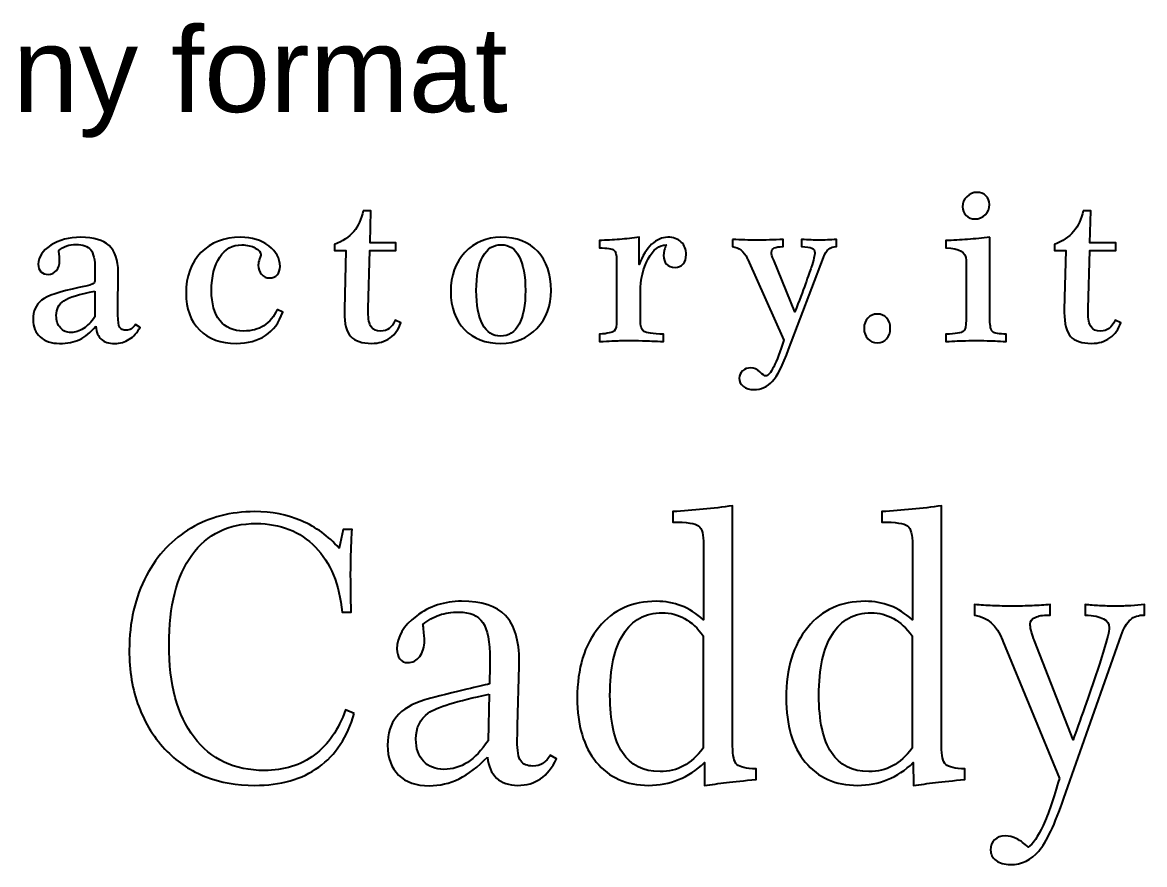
# Model space of a CAD drawing. Header units: millimetres. Extents: x -713 to 709, y -476 to 472.
# Drawn here: x 503.2 to 558.5, y 315.4 to 356.9 of the extents above; entities that cross this region are included whole.
import ezdxf

# ---------------------------------------------------------------- set-up
doc = ezdxf.new("R2010")
doc.units = ezdxf.units.MM
doc.header["$MEASUREMENT"] = 0
doc.layers.add('Livello 1', color=7, linetype='Continuous')
doc.styles.add('0', font='arial.ttf', dxfattribs={"height": 1})

msp = doc.modelspace()

# ---------------------------------------------------------------- linework, layer by layer
at = {"layer": 'Livello 1'}
for points, knots in [([(550.2447, 348.5416), (550.4282, 348.5416), (550.5784, 348.4857), (550.6972, 348.3721), (550.6972, 348.3721), (550.8143, 348.2603), (550.8737, 348.117), (550.8737, 347.9423), (550.8737, 347.9423), (550.8737, 347.7484), (550.8038, 347.5807), (550.664, 347.4409), (550.664, 347.4409), (550.5243, 347.3011), (550.3566, 347.2313), (550.1626, 347.2313), (550.1626, 347.2313), (549.9809, 347.2313), (549.8324, 347.2889), (549.7171, 347.406), (549.7171, 347.406), (549.6001, 347.5213), (549.5424, 347.6645), (549.5424, 347.8357), (549.5424, 347.8357), (549.5424, 348.0227), (549.6141, 348.1869), (549.7573, 348.3284), (549.7573, 348.3284), (549.9006, 348.4699), (550.0631, 348.5416), (550.2447, 348.5416)], [0, 0, 0, 0, 0.11111111, 0.11111111, 0.11111111, 0.11111111, 0.22222222, 0.22222222, 0.22222222, 0.22222222, 0.33333333, 0.33333333, 0.33333333, 0.33333333, 0.44444444, 0.44444444, 0.44444444, 0.44444444, 0.55555556, 0.55555556, 0.55555556, 0.55555556, 0.66666667, 0.66666667, 0.66666667, 0.66666667, 0.77777778, 0.77777778, 0.77777778, 0.77777778, 1, 1, 1, 1]), ([(520.003, 347.6296), (520.003, 347.6296), (520.3821, 347.6296), (520.3821, 347.6296), (520.3821, 347.6296), (520.3821, 347.6296), (520.342, 346.0468), (520.342, 346.0468), (520.342, 346.0468), (520.342, 346.0468), (521.6191, 346.0468), (521.6191, 346.0468), (521.6191, 346.0468), (521.6191, 346.0468), (521.6191, 345.6799), (521.6191, 345.6799), (521.6191, 345.6799), (521.6191, 345.6799), (520.3315, 345.6799), (520.3315, 345.6799), (520.3315, 345.6799), (520.3315, 345.6799), (520.2546, 342.8164), (520.2546, 342.8164), (520.2546, 342.8164), (520.2546, 342.8164), (520.2546, 342.6435), (520.2546, 342.6435), (520.2546, 342.6435), (520.2546, 342.2923), (520.3018, 342.0477), (520.3979, 341.9114), (520.3979, 341.9114), (520.4922, 341.7752), (520.6512, 341.707), (520.8731, 341.707), (520.8731, 341.707), (521.0355, 341.707), (521.1736, 341.749), (521.2871, 341.8346), (521.2871, 341.8346), (521.3989, 341.9202), (521.4968, 342.0565), (521.5824, 342.2434), (521.5824, 342.2434), (521.5824, 342.2434), (521.8584, 342.1159), (521.8584, 342.1159), (521.8584, 342.1159), (521.7623, 341.8014), (521.5876, 341.5533), (521.3308, 341.3716), (521.3308, 341.3716), (521.0757, 341.1899), (520.7717, 341.0991), (520.4206, 341.0991), (520.4206, 341.0991), (519.9401, 341.0991), (519.596, 341.2144), (519.3898, 341.445), (519.3898, 341.445), (519.1837, 341.6756), (519.0806, 342.0687), (519.0806, 342.6225), (519.0806, 342.6225), (519.0806, 342.6225), (519.0806, 342.7762), (519.0806, 342.7762), (519.0806, 342.7762), (519.0806, 342.7762), (519.1522, 345.6799), (519.1522, 345.6799), (519.1522, 345.6799), (519.1522, 345.6799), (518.5984, 345.6799), (518.5984, 345.6799), (518.5984, 345.6799), (518.5984, 345.6799), (518.5984, 345.9751), (518.5984, 345.9751), (518.5984, 345.9751), (518.995, 346.1289), (519.3077, 346.3403), (519.5366, 346.6093), (519.5366, 346.6093), (519.7654, 346.8801), (519.9209, 347.219), (520.003, 347.6296)], [0, 0, 0, 0, 0.04347826, 0.04347826, 0.04347826, 0.04347826, 0.08695652, 0.08695652, 0.08695652, 0.08695652, 0.13043478, 0.13043478, 0.13043478, 0.13043478, 0.17391304, 0.17391304, 0.17391304, 0.17391304, 0.2173913, 0.2173913, 0.2173913, 0.2173913, 0.26086957, 0.26086957, 0.26086957, 0.26086957, 0.30434783, 0.30434783, 0.30434783, 0.30434783, 0.34782609, 0.34782609, 0.34782609, 0.34782609, 0.39130435, 0.39130435, 0.39130435, 0.39130435, 0.43478261, 0.43478261, 0.43478261, 0.43478261, 0.47826087, 0.47826087, 0.47826087, 0.47826087, 0.52173913, 0.52173913, 0.52173913, 0.52173913, 0.56521739, 0.56521739, 0.56521739, 0.56521739, 0.60869565, 0.60869565, 0.60869565, 0.60869565, 0.65217391, 0.65217391, 0.65217391, 0.65217391, 0.69565217, 0.69565217, 0.69565217, 0.69565217, 0.73913043, 0.73913043, 0.73913043, 0.73913043, 0.7826087, 0.7826087, 0.7826087, 0.7826087, 0.82608696, 0.82608696, 0.82608696, 0.82608696, 0.86956522, 0.86956522, 0.86956522, 0.86956522, 0.91304348, 0.91304348, 0.91304348, 0.91304348, 1, 1, 1, 1]), ([(555.4821, 347.6296), (555.4821, 347.6296), (555.8612, 347.6296), (555.8612, 347.6296), (555.8612, 347.6296), (555.8612, 347.6296), (555.8211, 346.0468), (555.8211, 346.0468), (555.8211, 346.0468), (555.8211, 346.0468), (557.0982, 346.0468), (557.0982, 346.0468), (557.0982, 346.0468), (557.0982, 346.0468), (557.0982, 345.6799), (557.0982, 345.6799), (557.0982, 345.6799), (557.0982, 345.6799), (555.8106, 345.6799), (555.8106, 345.6799), (555.8106, 345.6799), (555.8106, 345.6799), (555.7337, 342.8164), (555.7337, 342.8164), (555.7337, 342.8164), (555.7337, 342.8164), (555.7337, 342.6435), (555.7337, 342.6435), (555.7337, 342.6435), (555.7337, 342.2923), (555.7809, 342.0477), (555.877, 341.9114), (555.877, 341.9114), (555.9713, 341.7752), (556.1303, 341.707), (556.3522, 341.707), (556.3522, 341.707), (556.5146, 341.707), (556.6527, 341.749), (556.7662, 341.8346), (556.7662, 341.8346), (556.878, 341.9202), (556.9759, 342.0565), (557.0615, 342.2434), (557.0615, 342.2434), (557.0615, 342.2434), (557.3375, 342.1159), (557.3375, 342.1159), (557.3375, 342.1159), (557.2414, 341.8014), (557.0667, 341.5533), (556.8099, 341.3716), (556.8099, 341.3716), (556.5548, 341.1899), (556.2508, 341.0991), (555.8997, 341.0991), (555.8997, 341.0991), (555.4192, 341.0991), (555.0751, 341.2144), (554.8689, 341.445), (554.8689, 341.445), (554.6628, 341.6756), (554.5597, 342.0687), (554.5597, 342.6225), (554.5597, 342.6225), (554.5597, 342.6225), (554.5597, 342.7762), (554.5597, 342.7762), (554.5597, 342.7762), (554.5597, 342.7762), (554.6313, 345.6799), (554.6313, 345.6799), (554.6313, 345.6799), (554.6313, 345.6799), (554.0775, 345.6799), (554.0775, 345.6799), (554.0775, 345.6799), (554.0775, 345.6799), (554.0775, 345.9751), (554.0775, 345.9751), (554.0775, 345.9751), (554.4741, 346.1289), (554.7868, 346.3403), (555.0157, 346.6093), (555.0157, 346.6093), (555.2445, 346.8801), (555.4, 347.219), (555.4821, 347.6296)], [0, 0, 0, 0, 0.04347826, 0.04347826, 0.04347826, 0.04347826, 0.08695652, 0.08695652, 0.08695652, 0.08695652, 0.13043478, 0.13043478, 0.13043478, 0.13043478, 0.17391304, 0.17391304, 0.17391304, 0.17391304, 0.2173913, 0.2173913, 0.2173913, 0.2173913, 0.26086957, 0.26086957, 0.26086957, 0.26086957, 0.30434783, 0.30434783, 0.30434783, 0.30434783, 0.34782609, 0.34782609, 0.34782609, 0.34782609, 0.39130435, 0.39130435, 0.39130435, 0.39130435, 0.43478261, 0.43478261, 0.43478261, 0.43478261, 0.47826087, 0.47826087, 0.47826087, 0.47826087, 0.52173913, 0.52173913, 0.52173913, 0.52173913, 0.56521739, 0.56521739, 0.56521739, 0.56521739, 0.60869565, 0.60869565, 0.60869565, 0.60869565, 0.65217391, 0.65217391, 0.65217391, 0.65217391, 0.69565217, 0.69565217, 0.69565217, 0.69565217, 0.73913043, 0.73913043, 0.73913043, 0.73913043, 0.7826087, 0.7826087, 0.7826087, 0.7826087, 0.82608696, 0.82608696, 0.82608696, 0.82608696, 0.86956522, 0.86956522, 0.86956522, 0.86956522, 0.91304348, 0.91304348, 0.91304348, 0.91304348, 1, 1, 1, 1]), ([(506.8221, 341.9464), (506.567, 341.6406), (506.3032, 341.424), (506.0324, 341.2947), (506.0324, 341.2947), (505.7616, 341.1637), (505.4297, 341.0991), (505.0366, 341.0991), (505.0366, 341.0991), (504.6382, 341.0991), (504.3203, 341.2056), (504.0879, 341.417), (504.0879, 341.417), (503.8538, 341.6284), (503.7368, 341.9167), (503.7368, 342.2818), (503.7368, 342.2818), (503.7368, 342.6889), (503.8765, 343.0034), (504.1561, 343.2252), (504.1561, 343.2252), (504.4356, 343.4471), (505.0488, 343.6568), (505.9975, 343.8542), (505.9975, 343.8542), (506.0901, 343.8751), (506.2036, 343.8979), (506.3416, 343.9206), (506.3416, 343.9206), (506.6386, 343.9765), (506.7871, 344.0621), (506.7871, 344.1826), (506.7871, 344.1826), (506.7871, 344.1826), (506.7871, 344.7452), (506.7871, 344.7452), (506.7871, 344.7452), (506.7871, 345.2151), (506.7173, 345.5384), (506.5775, 345.7131), (506.5775, 345.7131), (506.436, 345.886), (506.1949, 345.9734), (505.8542, 345.9734), (505.8542, 345.9734), (505.6935, 345.9734), (505.5415, 345.9489), (505.3965, 345.9), (505.3965, 345.9), (505.2532, 345.8493), (505.1204, 345.7777), (504.9981, 345.6816), (504.9981, 345.6816), (505.0139, 345.5698), (505.0261, 345.4737), (505.0331, 345.3951), (505.0331, 345.3951), (505.0401, 345.3165), (505.0436, 345.2431), (505.0436, 345.175), (505.0436, 345.175), (505.0436, 344.981), (504.9894, 344.8186), (504.8828, 344.6893), (504.8828, 344.6893), (504.7763, 344.56), (504.6417, 344.4936), (504.481, 344.4936), (504.481, 344.4936), (504.3325, 344.4936), (504.2137, 344.5408), (504.1246, 344.6316), (504.1246, 344.6316), (504.0355, 344.7242), (503.9918, 344.8483), (503.9918, 345.0055), (503.9918, 345.0055), (503.9918, 345.3567), (504.1962, 345.6659), (504.605, 345.9314), (504.605, 345.9314), (505.0139, 346.197), (505.5065, 346.3298), (506.0831, 346.3298), (506.0831, 346.3298), (506.7173, 346.3298), (507.1837, 346.1918), (507.4825, 345.9175), (507.4825, 345.9175), (507.7812, 345.6432), (507.9297, 345.2117), (507.9297, 344.6229), (507.9297, 344.6229), (507.9297, 344.6229), (507.9297, 344.5914), (507.9297, 344.5914), (507.9297, 344.5914), (507.9297, 344.5914), (507.9192, 342.7343), (507.9192, 342.7343), (507.9192, 342.7343), (507.9192, 342.7343), (507.9192, 342.5037), (507.9192, 342.5037), (507.9192, 342.5037), (507.9192, 342.1805), (507.9489, 341.9726), (508.0083, 341.8852), (508.0083, 341.8852), (508.0677, 341.7961), (508.1761, 341.7507), (508.328, 341.7507), (508.328, 341.7507), (508.4206, 341.7507), (508.5045, 341.7752), (508.5796, 341.8206), (508.5796, 341.8206), (508.6547, 341.866), (508.7246, 341.9377), (508.7893, 342.032), (508.7893, 342.032), (508.7893, 342.032), (509.0094, 341.8852), (509.0094, 341.8852), (509.0094, 341.8852), (508.8696, 341.6319), (508.6914, 341.4362), (508.4748, 341.3017), (508.4748, 341.3017), (508.2599, 341.1672), (508.0223, 341.0991), (507.762, 341.0991), (507.762, 341.0991), (507.4667, 341.0991), (507.2449, 341.1654), (507.0964, 341.3), (507.0964, 341.3), (506.9479, 341.4327), (506.857, 341.6476), (506.8221, 341.9464)], [0, 0, 0, 0, 0.02777778, 0.02777778, 0.02777778, 0.02777778, 0.05555556, 0.05555556, 0.05555556, 0.05555556, 0.08333333, 0.08333333, 0.08333333, 0.08333333, 0.11111111, 0.11111111, 0.11111111, 0.11111111, 0.13888889, 0.13888889, 0.13888889, 0.13888889, 0.16666667, 0.16666667, 0.16666667, 0.16666667, 0.19444444, 0.19444444, 0.19444444, 0.19444444, 0.22222222, 0.22222222, 0.22222222, 0.22222222, 0.25, 0.25, 0.25, 0.25, 0.27777778, 0.27777778, 0.27777778, 0.27777778, 0.30555556, 0.30555556, 0.30555556, 0.30555556, 0.33333333, 0.33333333, 0.33333333, 0.33333333, 0.36111111, 0.36111111, 0.36111111, 0.36111111, 0.38888889, 0.38888889, 0.38888889, 0.38888889, 0.41666667, 0.41666667, 0.41666667, 0.41666667, 0.44444444, 0.44444444, 0.44444444, 0.44444444, 0.47222222, 0.47222222, 0.47222222, 0.47222222, 0.5, 0.5, 0.5, 0.5, 0.52777778, 0.52777778, 0.52777778, 0.52777778, 0.55555556, 0.55555556, 0.55555556, 0.55555556, 0.58333333, 0.58333333, 0.58333333, 0.58333333, 0.61111111, 0.61111111, 0.61111111, 0.61111111, 0.63888889, 0.63888889, 0.63888889, 0.63888889, 0.66666667, 0.66666667, 0.66666667, 0.66666667, 0.69444444, 0.69444444, 0.69444444, 0.69444444, 0.72222222, 0.72222222, 0.72222222, 0.72222222, 0.75, 0.75, 0.75, 0.75, 0.77777778, 0.77777778, 0.77777778, 0.77777778, 0.80555556, 0.80555556, 0.80555556, 0.80555556, 0.83333333, 0.83333333, 0.83333333, 0.83333333, 0.86111111, 0.86111111, 0.86111111, 0.86111111, 0.88888889, 0.88888889, 0.88888889, 0.88888889, 0.91666667, 0.91666667, 0.91666667, 0.91666667, 0.94444444, 0.94444444, 0.94444444, 0.94444444, 1, 1, 1, 1]), ([(515.7685, 342.7658), (515.7685, 342.7658), (516.0445, 342.6435), (516.0445, 342.6435), (516.0445, 342.6435), (515.8611, 342.1298), (515.5763, 341.7437), (515.1902, 341.4869), (515.1902, 341.4869), (514.8041, 341.2283), (514.3236, 341.0991), (513.7454, 341.0991), (513.7454, 341.0991), (512.9854, 341.0991), (512.3827, 341.3209), (511.9389, 341.7647), (511.9389, 341.7647), (511.4951, 342.2084), (511.2733, 342.8094), (511.2733, 343.5712), (511.2733, 343.5712), (511.2733, 344.401), (511.5196, 345.0666), (512.0105, 345.5715), (512.0105, 345.5715), (512.5015, 346.0765), (513.1531, 346.3298), (513.9655, 346.3298), (513.9655, 346.3298), (514.5193, 346.3298), (514.9805, 346.1883), (515.3509, 345.9052), (515.3509, 345.9052), (515.7213, 345.6222), (515.9065, 345.285), (515.9065, 344.8937), (515.9065, 344.8937), (515.9065, 344.7155), (515.8611, 344.5775), (515.7702, 344.4761), (515.7702, 344.4761), (515.6811, 344.3766), (515.5553, 344.3259), (515.3946, 344.3259), (515.3946, 344.3259), (515.2356, 344.3259), (515.1011, 344.3853), (514.9963, 344.5041), (514.9963, 344.5041), (514.8897, 344.6246), (514.8373, 344.7749), (514.8373, 344.9548), (514.8373, 344.9548), (514.8373, 345.0509), (514.8582, 345.154), (514.9019, 345.2641), (514.9019, 345.2641), (514.9439, 345.3759), (514.9648, 345.4475), (514.9648, 345.4824), (514.9648, 345.4824), (514.9648, 345.5908), (514.874, 345.6973), (514.6888, 345.7987), (514.6888, 345.7987), (514.5053, 345.9017), (514.2817, 345.9524), (514.0197, 345.9524), (514.0197, 345.9524), (513.5619, 345.9524), (513.2003, 345.7515), (512.933, 345.3497), (512.933, 345.3497), (512.6657, 344.9461), (512.5312, 344.3958), (512.5312, 343.6969), (512.5312, 343.6969), (512.5312, 343.0593), (512.6692, 342.5683), (512.9435, 342.2242), (512.9435, 342.2242), (513.2178, 341.88), (513.6091, 341.707), (514.1175, 341.707), (514.1175, 341.707), (514.5018, 341.707), (514.8338, 341.7961), (515.1116, 341.9726), (515.1116, 341.9726), (515.3894, 342.1508), (515.6077, 342.4146), (515.7685, 342.7658)], [0, 0, 0, 0, 0.04166667, 0.04166667, 0.04166667, 0.04166667, 0.08333333, 0.08333333, 0.08333333, 0.08333333, 0.125, 0.125, 0.125, 0.125, 0.16666667, 0.16666667, 0.16666667, 0.16666667, 0.20833333, 0.20833333, 0.20833333, 0.20833333, 0.25, 0.25, 0.25, 0.25, 0.29166667, 0.29166667, 0.29166667, 0.29166667, 0.33333333, 0.33333333, 0.33333333, 0.33333333, 0.375, 0.375, 0.375, 0.375, 0.41666667, 0.41666667, 0.41666667, 0.41666667, 0.45833333, 0.45833333, 0.45833333, 0.45833333, 0.5, 0.5, 0.5, 0.5, 0.54166667, 0.54166667, 0.54166667, 0.54166667, 0.58333333, 0.58333333, 0.58333333, 0.58333333, 0.625, 0.625, 0.625, 0.625, 0.66666667, 0.66666667, 0.66666667, 0.66666667, 0.70833333, 0.70833333, 0.70833333, 0.70833333, 0.75, 0.75, 0.75, 0.75, 0.79166667, 0.79166667, 0.79166667, 0.79166667, 0.83333333, 0.83333333, 0.83333333, 0.83333333, 0.875, 0.875, 0.875, 0.875, 0.91666667, 0.91666667, 0.91666667, 0.91666667, 1, 1, 1, 1]), ([(526.7953, 346.3298), (527.564, 346.3298), (528.1685, 346.0957), (528.6088, 345.6257), (528.6088, 345.6257), (529.049, 345.1575), (529.2692, 344.5181), (529.2692, 343.7092), (529.2692, 343.7092), (529.2692, 342.9527), (529.0351, 342.3272), (528.5651, 341.8363), (528.5651, 341.8363), (528.0951, 341.3454), (527.5064, 341.0991), (526.7953, 341.0991), (526.7953, 341.0991), (526.0371, 341.0991), (525.4361, 341.3297), (524.9906, 341.7891), (524.9906, 341.7891), (524.5451, 342.2504), (524.3215, 342.8723), (524.3215, 343.6533), (524.3215, 343.6533), (524.3215, 344.4412), (524.5538, 345.0841), (525.0203, 345.582), (525.0203, 345.582), (525.4868, 346.0799), (526.079, 346.3298), (526.7953, 346.3298)], [0, 0, 0, 0, 0.11111111, 0.11111111, 0.11111111, 0.11111111, 0.22222222, 0.22222222, 0.22222222, 0.22222222, 0.33333333, 0.33333333, 0.33333333, 0.33333333, 0.44444444, 0.44444444, 0.44444444, 0.44444444, 0.55555556, 0.55555556, 0.55555556, 0.55555556, 0.66666667, 0.66666667, 0.66666667, 0.66666667, 0.77777778, 0.77777778, 0.77777778, 0.77777778, 1, 1, 1, 1]), ([(532.4956, 345.1959), (532.4956, 345.4615), (532.4519, 345.6292), (532.3628, 345.6973), (532.3628, 345.6973), (532.2737, 345.7655), (532.0344, 345.8004), (531.6465, 345.8039), (531.6465, 345.8039), (531.6465, 345.8039), (531.6465, 346.1725), (531.6465, 346.1725), (531.6465, 346.1725), (531.9802, 346.1813), (532.3122, 346.2005), (532.6389, 346.225), (532.6389, 346.225), (532.9673, 346.2512), (533.2905, 346.2861), (533.6085, 346.3298), (533.6085, 346.3298), (533.6085, 346.3298), (533.6085, 344.9863), (533.6085, 344.9863), (533.6085, 344.9863), (533.7727, 345.4161), (533.9754, 345.7463), (534.22, 345.9804), (534.22, 345.9804), (534.4646, 346.2127), (534.7284, 346.3298), (535.0114, 346.3298), (535.0114, 346.3298), (535.2909, 346.3298), (535.5128, 346.2512), (535.677, 346.0939), (535.677, 346.0939), (535.8412, 345.9384), (535.9234, 345.7305), (535.9234, 345.472), (535.9234, 345.472), (535.9234, 345.2798), (535.8744, 345.1278), (535.7749, 345.0142), (535.7749, 345.0142), (535.6753, 344.9007), (535.5442, 344.843), (535.38, 344.843), (535.38, 344.843), (535.1966, 344.843), (535.0551, 344.8937), (534.9572, 344.9968), (534.9572, 344.9968), (534.8611, 345.0981), (534.8122, 345.2483), (534.8122, 345.4458), (534.8122, 345.4458), (534.8122, 345.5314), (534.8227, 345.6152), (534.8454, 345.6991), (534.8454, 345.6991), (534.8681, 345.7829), (534.8996, 345.8668), (534.9398, 345.9524), (534.9398, 345.9524), (534.9398, 345.9524), (534.9293, 345.9524), (534.9293, 345.9524), (534.9293, 345.9524), (534.5956, 345.9524), (534.3021, 345.7253), (534.0488, 345.2693), (534.0488, 345.2693), (533.7954, 344.8151), (533.6696, 344.2665), (533.6696, 343.6253), (533.6696, 343.6253), (533.6696, 343.6253), (533.6696, 342.2661), (533.6696, 342.2661), (533.6696, 342.2661), (533.6696, 341.9621), (533.7273, 341.7699), (533.8409, 341.6896), (533.8409, 341.6896), (533.9562, 341.6109), (534.2794, 341.5638), (534.8122, 341.5498), (534.8122, 341.5498), (534.8122, 341.5498), (534.8122, 341.1934), (534.8122, 341.1934), (534.8122, 341.1934), (534.3912, 341.2109), (534.0453, 341.2231), (533.7692, 341.2318), (533.7692, 341.2318), (533.4949, 341.2406), (533.2591, 341.2458), (533.0599, 341.2458), (533.0599, 341.2458), (532.9691, 341.2458), (532.831, 341.2423), (532.6511, 341.2353), (532.6511, 341.2353), (532.4694, 341.2283), (532.1392, 341.2144), (531.657, 341.1934), (531.657, 341.1934), (531.657, 341.1934), (531.657, 341.5498), (531.657, 341.5498), (531.657, 341.5498), (532.0519, 341.5847), (532.2912, 341.6354), (532.3733, 341.7035), (532.3733, 341.7035), (532.4554, 341.7717), (532.4956, 341.9586), (532.4956, 342.2661), (532.4956, 342.2661), (532.4956, 342.2661), (532.4956, 345.1959), (532.4956, 345.1959)], [0, 0, 0, 0, 0.03125, 0.03125, 0.03125, 0.03125, 0.0625, 0.0625, 0.0625, 0.0625, 0.09375, 0.09375, 0.09375, 0.09375, 0.125, 0.125, 0.125, 0.125, 0.15625, 0.15625, 0.15625, 0.15625, 0.1875, 0.1875, 0.1875, 0.1875, 0.21875, 0.21875, 0.21875, 0.21875, 0.25, 0.25, 0.25, 0.25, 0.28125, 0.28125, 0.28125, 0.28125, 0.3125, 0.3125, 0.3125, 0.3125, 0.34375, 0.34375, 0.34375, 0.34375, 0.375, 0.375, 0.375, 0.375, 0.40625, 0.40625, 0.40625, 0.40625, 0.4375, 0.4375, 0.4375, 0.4375, 0.46875, 0.46875, 0.46875, 0.46875, 0.5, 0.5, 0.5, 0.5, 0.53125, 0.53125, 0.53125, 0.53125, 0.5625, 0.5625, 0.5625, 0.5625, 0.59375, 0.59375, 0.59375, 0.59375, 0.625, 0.625, 0.625, 0.625, 0.65625, 0.65625, 0.65625, 0.65625, 0.6875, 0.6875, 0.6875, 0.6875, 0.71875, 0.71875, 0.71875, 0.71875, 0.75, 0.75, 0.75, 0.75, 0.78125, 0.78125, 0.78125, 0.78125, 0.8125, 0.8125, 0.8125, 0.8125, 0.84375, 0.84375, 0.84375, 0.84375, 0.875, 0.875, 0.875, 0.875, 0.90625, 0.90625, 0.90625, 0.90625, 0.9375, 0.9375, 0.9375, 0.9375, 1, 1, 1, 1]), ([(538.2029, 346.225), (538.4178, 346.211), (538.624, 346.2005), (538.8214, 346.1953), (538.8214, 346.1953), (539.0206, 346.1883), (539.2092, 346.1848), (539.3892, 346.1848), (539.3892, 346.1848), (539.6006, 346.1848), (539.8155, 346.1883), (540.0339, 346.1953), (540.0339, 346.1953), (540.2522, 346.2005), (540.4741, 346.211), (540.6995, 346.225), (540.6995, 346.225), (540.6995, 346.225), (540.6995, 345.8686), (540.6995, 345.8686), (540.6995, 345.8686), (540.4951, 345.8686), (540.3483, 345.8476), (540.261, 345.8039), (540.261, 345.8039), (540.1736, 345.762), (540.1299, 345.6886), (540.1299, 345.5873), (540.1299, 345.5873), (540.1299, 345.5453), (540.1387, 345.4964), (540.1527, 345.4353), (540.1527, 345.4353), (540.1684, 345.3759), (540.1963, 345.2973), (540.2383, 345.1977), (540.2383, 345.1977), (540.2383, 345.1977), (541.2813, 342.6522), (541.2813, 342.6522), (541.2813, 342.6522), (541.7058, 343.7616), (541.9731, 344.4936), (542.0884, 344.8465), (542.0884, 344.8465), (542.202, 345.2012), (542.2596, 345.4405), (542.2596, 345.5663), (542.2596, 345.5663), (542.2596, 345.6729), (542.2124, 345.748), (542.1164, 345.7952), (542.1164, 345.7952), (542.0203, 345.8406), (541.8526, 345.8668), (541.6097, 345.8738), (541.6097, 345.8738), (541.6097, 345.8738), (541.6097, 346.225), (541.6097, 346.225), (541.6097, 346.225), (541.7739, 346.211), (541.9294, 346.2005), (542.0779, 346.1953), (542.0779, 346.1953), (542.2264, 346.1883), (542.3662, 346.1848), (542.5007, 346.1848), (542.5007, 346.1848), (542.6125, 346.1848), (542.7401, 346.1883), (542.8833, 346.1953), (542.8833, 346.1953), (543.0266, 346.2005), (543.1786, 346.211), (543.3393, 346.225), (543.3393, 346.225), (543.3393, 346.225), (543.3393, 345.8738), (543.3393, 345.8738), (543.3393, 345.8738), (543.1751, 345.8668), (543.0458, 345.8231), (542.948, 345.7428), (542.948, 345.7428), (542.8501, 345.6624), (542.7645, 345.5244), (542.6894, 345.3252), (542.6894, 345.3252), (542.6894, 345.3252), (540.9703, 340.7951), (540.9703, 340.7951), (540.9703, 340.7951), (540.6768, 340.0176), (540.4077, 339.4935), (540.1666, 339.2262), (540.1666, 339.2262), (539.9238, 338.9589), (539.6215, 338.8244), (539.2599, 338.8244), (539.2599, 338.8244), (539.0485, 338.8244), (538.8755, 338.8768), (538.741, 338.9834), (538.741, 338.9834), (538.6065, 339.0882), (538.5384, 339.2227), (538.5384, 339.3817), (538.5384, 339.3817), (538.5384, 339.5267), (538.5943, 339.6472), (538.7026, 339.7468), (538.7026, 339.7468), (538.8127, 339.8447), (538.9472, 339.8953), (539.1062, 339.8953), (539.1062, 339.8953), (539.2774, 339.8953), (539.4276, 339.8272), (539.5604, 339.6944), (539.5604, 339.6944), (539.6914, 339.5616), (539.784, 339.4953), (539.8382, 339.4953), (539.8382, 339.4953), (539.9517, 339.4953), (540.0845, 339.6472), (540.24, 339.953), (540.24, 339.953), (540.3955, 340.2587), (540.558, 340.6972), (540.7292, 341.2668), (540.7292, 341.2668), (540.7292, 341.2668), (538.9594, 345.2291), (538.9594, 345.2291), (538.9594, 345.2291), (538.9542, 345.2414), (538.9454, 345.2606), (538.9349, 345.285), (538.9349, 345.285), (538.7777, 345.6362), (538.5331, 345.8319), (538.2029, 345.8686), (538.2029, 345.8686), (538.2029, 345.8686), (538.2029, 346.225), (538.2029, 346.225)], [0, 0, 0, 0, 0.02631579, 0.02631579, 0.02631579, 0.02631579, 0.05263158, 0.05263158, 0.05263158, 0.05263158, 0.07894737, 0.07894737, 0.07894737, 0.07894737, 0.10526316, 0.10526316, 0.10526316, 0.10526316, 0.13157895, 0.13157895, 0.13157895, 0.13157895, 0.15789474, 0.15789474, 0.15789474, 0.15789474, 0.18421053, 0.18421053, 0.18421053, 0.18421053, 0.21052632, 0.21052632, 0.21052632, 0.21052632, 0.23684211, 0.23684211, 0.23684211, 0.23684211, 0.26315789, 0.26315789, 0.26315789, 0.26315789, 0.28947368, 0.28947368, 0.28947368, 0.28947368, 0.31578947, 0.31578947, 0.31578947, 0.31578947, 0.34210526, 0.34210526, 0.34210526, 0.34210526, 0.36842105, 0.36842105, 0.36842105, 0.36842105, 0.39473684, 0.39473684, 0.39473684, 0.39473684, 0.42105263, 0.42105263, 0.42105263, 0.42105263, 0.44736842, 0.44736842, 0.44736842, 0.44736842, 0.47368421, 0.47368421, 0.47368421, 0.47368421, 0.5, 0.5, 0.5, 0.5, 0.52631579, 0.52631579, 0.52631579, 0.52631579, 0.55263158, 0.55263158, 0.55263158, 0.55263158, 0.57894737, 0.57894737, 0.57894737, 0.57894737, 0.60526316, 0.60526316, 0.60526316, 0.60526316, 0.63157895, 0.63157895, 0.63157895, 0.63157895, 0.65789474, 0.65789474, 0.65789474, 0.65789474, 0.68421053, 0.68421053, 0.68421053, 0.68421053, 0.71052632, 0.71052632, 0.71052632, 0.71052632, 0.73684211, 0.73684211, 0.73684211, 0.73684211, 0.76315789, 0.76315789, 0.76315789, 0.76315789, 0.78947368, 0.78947368, 0.78947368, 0.78947368, 0.81578947, 0.81578947, 0.81578947, 0.81578947, 0.84210526, 0.84210526, 0.84210526, 0.84210526, 0.86842105, 0.86842105, 0.86842105, 0.86842105, 0.89473684, 0.89473684, 0.89473684, 0.89473684, 0.92105263, 0.92105263, 0.92105263, 0.92105263, 0.94736842, 0.94736842, 0.94736842, 0.94736842, 1, 1, 1, 1]), ([(550.8947, 346.3298), (550.8947, 346.3298), (550.8947, 342.2609), (550.8947, 342.2609), (550.8947, 342.2609), (550.8947, 341.9307), (550.9401, 341.7315), (551.0327, 341.6669), (551.0327, 341.6669), (551.1253, 341.6022), (551.3471, 341.5638), (551.7018, 341.5498), (551.7018, 341.5498), (551.7018, 341.5498), (551.7018, 341.1934), (551.7018, 341.1934), (551.7018, 341.1934), (551.2825, 341.2144), (550.9663, 341.2266), (550.7531, 341.2336), (550.7531, 341.2336), (550.54, 341.2406), (550.367, 341.2441), (550.2343, 341.2441), (550.2343, 341.2441), (550.0945, 341.2441), (549.9128, 341.2406), (549.6909, 341.2336), (549.6909, 341.2336), (549.4708, 341.2266), (549.1476, 341.2144), (548.7248, 341.1934), (548.7248, 341.1934), (548.7248, 341.1934), (548.7248, 341.5498), (548.7248, 341.5498), (548.7248, 341.5498), (549.1983, 341.5743), (549.483, 341.6197), (549.5774, 341.6861), (549.5774, 341.6861), (549.6735, 341.7525), (549.7206, 341.9446), (549.7206, 342.2609), (549.7206, 342.2609), (549.7206, 342.2609), (549.7206, 345.1942), (549.7206, 345.1942), (549.7206, 345.1942), (549.7171, 345.5925), (549.3887, 345.7952), (548.7353, 345.8022), (548.7353, 345.8022), (548.7353, 345.8022), (548.7248, 345.8022), (548.7248, 345.8022), (548.7248, 345.8022), (548.7248, 345.8022), (548.7248, 346.1656), (548.7248, 346.1656), (548.7248, 346.1656), (549.076, 346.1795), (549.4324, 346.1987), (549.794, 346.225), (549.794, 346.225), (550.1556, 346.2512), (550.5225, 346.2861), (550.8947, 346.3298)], [0, 0, 0, 0, 0.05555556, 0.05555556, 0.05555556, 0.05555556, 0.11111111, 0.11111111, 0.11111111, 0.11111111, 0.16666667, 0.16666667, 0.16666667, 0.16666667, 0.22222222, 0.22222222, 0.22222222, 0.22222222, 0.27777778, 0.27777778, 0.27777778, 0.27777778, 0.33333333, 0.33333333, 0.33333333, 0.33333333, 0.38888889, 0.38888889, 0.38888889, 0.38888889, 0.44444444, 0.44444444, 0.44444444, 0.44444444, 0.5, 0.5, 0.5, 0.5, 0.55555556, 0.55555556, 0.55555556, 0.55555556, 0.61111111, 0.61111111, 0.61111111, 0.61111111, 0.66666667, 0.66666667, 0.66666667, 0.66666667, 0.72222222, 0.72222222, 0.72222222, 0.72222222, 0.77777778, 0.77777778, 0.77777778, 0.77777778, 0.83333333, 0.83333333, 0.83333333, 0.83333333, 0.88888889, 0.88888889, 0.88888889, 0.88888889, 1, 1, 1, 1]), ([(526.8058, 345.9629), (526.4145, 345.9629), (526.1122, 345.7672), (525.8991, 345.3776), (525.8991, 345.3776), (525.6859, 344.9863), (525.5794, 344.4307), (525.5794, 343.7127), (525.5794, 343.7127), (525.5794, 342.9859), (525.6824, 342.4268), (525.8886, 342.039), (525.8886, 342.039), (526.0947, 341.6494), (526.39, 341.4555), (526.7743, 341.4555), (526.7743, 341.4555), (527.1692, 341.4555), (527.4732, 341.6494), (527.6846, 342.039), (527.6846, 342.039), (527.896, 342.4268), (528.0008, 342.9859), (528.0008, 343.7127), (528.0008, 343.7127), (528.0008, 344.4342), (527.8977, 344.9915), (527.6916, 345.3794), (527.6916, 345.3794), (527.4854, 345.769), (527.1901, 345.9629), (526.8058, 345.9629)], [0, 0, 0, 0, 0.11111111, 0.11111111, 0.11111111, 0.11111111, 0.22222222, 0.22222222, 0.22222222, 0.22222222, 0.33333333, 0.33333333, 0.33333333, 0.33333333, 0.44444444, 0.44444444, 0.44444444, 0.44444444, 0.55555556, 0.55555556, 0.55555556, 0.55555556, 0.66666667, 0.66666667, 0.66666667, 0.66666667, 0.77777778, 0.77777778, 0.77777778, 0.77777778, 1, 1, 1, 1]), ([(506.7871, 343.676), (506.0149, 343.5292), (505.503, 343.3702), (505.2532, 343.2025), (505.2532, 343.2025), (505.0034, 343.0331), (504.8793, 342.7902), (504.8793, 342.4723), (504.8793, 342.4723), (504.8793, 342.2207), (504.9475, 342.018), (505.082, 341.8643), (505.082, 341.8643), (505.2165, 341.7105), (505.3947, 341.6337), (505.6131, 341.6337), (505.6131, 341.6337), (505.814, 341.6337), (506.0167, 341.7), (506.2211, 341.8328), (506.2211, 341.8328), (506.4237, 341.9656), (506.6089, 342.156), (506.7767, 342.4006), (506.7767, 342.4006), (506.7767, 342.4006), (506.7871, 343.676), (506.7871, 343.676)], [0, 0, 0, 0, 0.125, 0.125, 0.125, 0.125, 0.25, 0.25, 0.25, 0.25, 0.375, 0.375, 0.375, 0.375, 0.5, 0.5, 0.5, 0.5, 0.625, 0.625, 0.625, 0.625, 0.75, 0.75, 0.75, 0.75, 1, 1, 1, 1]), ([(545.3411, 342.5456), (545.5315, 342.5456), (545.687, 342.481), (545.8041, 342.3535), (545.8041, 342.3535), (545.9211, 342.2259), (545.9805, 342.0547), (545.9805, 341.8433), (545.9805, 341.8433), (545.9805, 341.6319), (545.9211, 341.459), (545.8041, 341.3279), (545.8041, 341.3279), (545.687, 341.1969), (545.5315, 341.1305), (545.3411, 341.1305), (545.3411, 341.1305), (545.1507, 341.1305), (544.9934, 341.1969), (544.8729, 341.3279), (544.8729, 341.3279), (544.7524, 341.459), (544.6912, 341.6319), (544.6912, 341.8433), (544.6912, 341.8433), (544.6912, 342.0477), (544.7524, 342.2172), (544.8746, 342.3482), (544.8746, 342.3482), (544.9987, 342.4792), (545.1542, 342.5456), (545.3411, 342.5456)], [0, 0, 0, 0, 0.11111111, 0.11111111, 0.11111111, 0.11111111, 0.22222222, 0.22222222, 0.22222222, 0.22222222, 0.33333333, 0.33333333, 0.33333333, 0.33333333, 0.44444444, 0.44444444, 0.44444444, 0.44444444, 0.55555556, 0.55555556, 0.55555556, 0.55555556, 0.66666667, 0.66666667, 0.66666667, 0.66666667, 0.77777778, 0.77777778, 0.77777778, 0.77777778, 1, 1, 1, 1])]:
    msp.add_open_spline(points, degree=3, knots=knots, dxfattribs=at)
at = {"layer": 'Livello 1', "color": 22}
for points, knots in [([(536.7842, 331.1797), (536.7842, 331.6683), (536.7018, 331.9767), (536.5369, 332.105), (536.5369, 332.105), (536.3751, 332.2332), (535.9506, 332.2973), (535.2635, 332.2973), (535.2635, 332.2973), (535.2635, 332.2973), (535.2727, 332.8103), (535.2727, 332.8103), (535.2727, 332.8103), (535.7796, 332.8409), (536.2743, 332.8775), (536.7598, 332.9264), (536.7598, 332.9264), (537.2453, 332.9722), (537.7309, 333.0333), (538.2133, 333.1035), (538.2133, 333.1035), (538.2133, 333.1035), (538.2133, 321.2585), (538.2133, 321.2585), (538.2133, 321.2585), (538.2133, 320.7821), (538.2836, 320.4798), (538.4241, 320.3546), (538.4241, 320.3546), (538.5645, 320.2294), (538.879, 320.1561), (539.3676, 320.1317), (539.3676, 320.1317), (539.3676, 320.1317), (539.3676, 319.6187), (539.3676, 319.6187), (539.3676, 319.6187), (538.7844, 319.5576), (538.2989, 319.5057), (537.911, 319.4599), (537.911, 319.4599), (537.5232, 319.4141), (537.1629, 319.3683), (536.8301, 319.3255), (536.8301, 319.3255), (536.8301, 319.3255), (536.8209, 320.4431), (536.8209, 320.4431), (536.8209, 320.4431), (536.4331, 320.0706), (536.0086, 319.7927), (535.5506, 319.6064), (535.5506, 319.6064), (535.0895, 319.4202), (534.5978, 319.3255), (534.0726, 319.3255), (534.0726, 319.3255), (532.9794, 319.3255), (532.1214, 319.7072), (531.4954, 320.4706), (531.4954, 320.4706), (530.8694, 321.234), (530.5548, 322.2875), (530.5548, 323.6311), (530.5548, 323.6311), (530.5548, 325.0877), (530.9091, 326.245), (531.6144, 327.1062), (531.6144, 327.1062), (532.3229, 327.9642), (533.2695, 328.3948), (534.4574, 328.3948), (534.4574, 328.3948), (534.8941, 328.3948), (535.3002, 328.3215), (535.6788, 328.1749), (535.6788, 328.1749), (536.0575, 328.0284), (536.427, 327.7963), (536.7842, 327.4787), (536.7842, 327.4787), (536.7842, 327.4787), (536.7842, 331.1797), (536.7842, 331.1797)], [0, 0, 0, 0, 0.04545455, 0.04545455, 0.04545455, 0.04545455, 0.09090909, 0.09090909, 0.09090909, 0.09090909, 0.13636364, 0.13636364, 0.13636364, 0.13636364, 0.18181818, 0.18181818, 0.18181818, 0.18181818, 0.22727273, 0.22727273, 0.22727273, 0.22727273, 0.27272727, 0.27272727, 0.27272727, 0.27272727, 0.31818182, 0.31818182, 0.31818182, 0.31818182, 0.36363636, 0.36363636, 0.36363636, 0.36363636, 0.40909091, 0.40909091, 0.40909091, 0.40909091, 0.45454545, 0.45454545, 0.45454545, 0.45454545, 0.5, 0.5, 0.5, 0.5, 0.54545455, 0.54545455, 0.54545455, 0.54545455, 0.59090909, 0.59090909, 0.59090909, 0.59090909, 0.63636364, 0.63636364, 0.63636364, 0.63636364, 0.68181818, 0.68181818, 0.68181818, 0.68181818, 0.72727273, 0.72727273, 0.72727273, 0.72727273, 0.77272727, 0.77272727, 0.77272727, 0.77272727, 0.81818182, 0.81818182, 0.81818182, 0.81818182, 0.86363636, 0.86363636, 0.86363636, 0.86363636, 0.90909091, 0.90909091, 0.90909091, 0.90909091, 1, 1, 1, 1]), ([(547.0811, 331.1797), (547.0811, 331.6683), (546.9987, 331.9767), (546.8338, 332.105), (546.8338, 332.105), (546.672, 332.2332), (546.2475, 332.2973), (545.5604, 332.2973), (545.5604, 332.2973), (545.5604, 332.2973), (545.5696, 332.8103), (545.5696, 332.8103), (545.5696, 332.8103), (546.0765, 332.8409), (546.5712, 332.8775), (547.0567, 332.9264), (547.0567, 332.9264), (547.5422, 332.9722), (548.0278, 333.0333), (548.5102, 333.1035), (548.5102, 333.1035), (548.5102, 333.1035), (548.5102, 321.2585), (548.5102, 321.2585), (548.5102, 321.2585), (548.5102, 320.7821), (548.5805, 320.4798), (548.721, 320.3546), (548.721, 320.3546), (548.8614, 320.2294), (549.1759, 320.1561), (549.6645, 320.1317), (549.6645, 320.1317), (549.6645, 320.1317), (549.6645, 319.6187), (549.6645, 319.6187), (549.6645, 319.6187), (549.0813, 319.5576), (548.5958, 319.5057), (548.2079, 319.4599), (548.2079, 319.4599), (547.8201, 319.4141), (547.4598, 319.3683), (547.127, 319.3255), (547.127, 319.3255), (547.127, 319.3255), (547.1178, 320.4431), (547.1178, 320.4431), (547.1178, 320.4431), (546.73, 320.0706), (546.3055, 319.7927), (545.8475, 319.6064), (545.8475, 319.6064), (545.3864, 319.4202), (544.8947, 319.3255), (544.3695, 319.3255), (544.3695, 319.3255), (543.2763, 319.3255), (542.4183, 319.7072), (541.7923, 320.4706), (541.7923, 320.4706), (541.1663, 321.234), (540.8517, 322.2875), (540.8517, 323.6311), (540.8517, 323.6311), (540.8517, 325.0877), (541.206, 326.245), (541.9113, 327.1062), (541.9113, 327.1062), (542.6198, 327.9642), (543.5664, 328.3948), (544.7543, 328.3948), (544.7543, 328.3948), (545.191, 328.3948), (545.5971, 328.3215), (545.9757, 328.1749), (545.9757, 328.1749), (546.3544, 328.0284), (546.7239, 327.7963), (547.0811, 327.4787), (547.0811, 327.4787), (547.0811, 327.4787), (547.0811, 331.1797), (547.0811, 331.1797)], [0, 0, 0, 0, 0.04545455, 0.04545455, 0.04545455, 0.04545455, 0.09090909, 0.09090909, 0.09090909, 0.09090909, 0.13636364, 0.13636364, 0.13636364, 0.13636364, 0.18181818, 0.18181818, 0.18181818, 0.18181818, 0.22727273, 0.22727273, 0.22727273, 0.22727273, 0.27272727, 0.27272727, 0.27272727, 0.27272727, 0.31818182, 0.31818182, 0.31818182, 0.31818182, 0.36363636, 0.36363636, 0.36363636, 0.36363636, 0.40909091, 0.40909091, 0.40909091, 0.40909091, 0.45454545, 0.45454545, 0.45454545, 0.45454545, 0.5, 0.5, 0.5, 0.5, 0.54545455, 0.54545455, 0.54545455, 0.54545455, 0.59090909, 0.59090909, 0.59090909, 0.59090909, 0.63636364, 0.63636364, 0.63636364, 0.63636364, 0.68181818, 0.68181818, 0.68181818, 0.68181818, 0.72727273, 0.72727273, 0.72727273, 0.72727273, 0.77272727, 0.77272727, 0.77272727, 0.77272727, 0.81818182, 0.81818182, 0.81818182, 0.81818182, 0.86363636, 0.86363636, 0.86363636, 0.86363636, 0.90909091, 0.90909091, 0.90909091, 0.90909091, 1, 1, 1, 1]), ([(519.5679, 322.8677), (519.2259, 321.7012), (518.6426, 320.8187), (517.8182, 320.2233), (517.8182, 320.2233), (516.9906, 319.6248), (515.9371, 319.3255), (514.6546, 319.3255), (514.6546, 319.3255), (513.7752, 319.3255), (512.9751, 319.466), (512.2514, 319.7469), (512.2514, 319.7469), (511.5246, 320.0278), (510.8895, 320.4401), (510.349, 320.9897), (510.349, 320.9897), (509.726, 321.6279), (509.2588, 322.3669), (508.9474, 323.2036), (508.9474, 323.2036), (508.6328, 324.0434), (508.4771, 324.9717), (508.4771, 325.9916), (508.4771, 325.9916), (508.4771, 326.6787), (508.5473, 327.3291), (508.6909, 327.9429), (508.6909, 327.9429), (508.8344, 328.5566), (509.0451, 329.1307), (509.3199, 329.6621), (509.3199, 329.6621), (509.8726, 330.682), (510.6085, 331.4606), (511.5216, 332.0011), (511.5216, 332.0011), (512.4346, 332.5416), (513.479, 332.8103), (514.6546, 332.8103), (514.6546, 332.8103), (515.4944, 332.8103), (516.2669, 332.6577), (516.9723, 332.3554), (516.9723, 332.3554), (517.6746, 332.053), (518.2915, 331.6042), (518.8167, 331.0179), (518.8167, 331.0179), (518.8167, 331.0179), (519.0213, 331.937), (519.0213, 331.937), (519.0213, 331.937), (519.0213, 331.937), (519.461, 331.937), (519.461, 331.937), (519.461, 331.937), (519.4366, 331.5919), (519.4183, 331.2286), (519.4061, 330.8499), (519.4061, 330.8499), (519.3938, 330.4713), (519.3877, 330.0651), (519.3877, 329.6285), (519.3877, 329.6285), (519.3877, 329.4147), (519.3908, 329.1826), (519.3938, 328.9322), (519.3938, 328.9322), (519.3969, 328.6818), (519.403, 328.3215), (519.4152, 327.8512), (519.4152, 327.8512), (519.4152, 327.8512), (518.9663, 327.8512), (518.9663, 327.8512), (518.9663, 327.8512), (518.835, 329.2223), (518.3953, 330.2942), (517.6472, 331.0667), (517.6472, 331.0667), (516.899, 331.8393), (515.928, 332.2241), (514.734, 332.2241), (514.734, 332.2241), (513.369, 332.2241), (512.3094, 331.708), (511.5613, 330.6728), (511.5613, 330.6728), (510.8131, 329.6376), (510.4375, 328.1658), (510.4375, 326.2573), (510.4375, 326.2573), (510.4375, 324.3029), (510.8498, 322.7792), (511.6712, 321.6921), (511.6712, 321.6921), (512.4957, 320.6019), (513.65, 320.0584), (515.1371, 320.0584), (515.1371, 320.0584), (516.102, 320.0584), (516.9265, 320.3118), (517.6075, 320.8218), (517.6075, 320.8218), (518.2884, 321.3317), (518.7953, 322.0738), (519.1282, 323.0448), (519.1282, 323.0448), (519.1282, 323.0448), (519.5679, 322.8677), (519.5679, 322.8677)], [0, 0, 0, 0, 0.03448276, 0.03448276, 0.03448276, 0.03448276, 0.06896552, 0.06896552, 0.06896552, 0.06896552, 0.10344828, 0.10344828, 0.10344828, 0.10344828, 0.13793103, 0.13793103, 0.13793103, 0.13793103, 0.17241379, 0.17241379, 0.17241379, 0.17241379, 0.20689655, 0.20689655, 0.20689655, 0.20689655, 0.24137931, 0.24137931, 0.24137931, 0.24137931, 0.27586207, 0.27586207, 0.27586207, 0.27586207, 0.31034483, 0.31034483, 0.31034483, 0.31034483, 0.34482759, 0.34482759, 0.34482759, 0.34482759, 0.37931034, 0.37931034, 0.37931034, 0.37931034, 0.4137931, 0.4137931, 0.4137931, 0.4137931, 0.44827586, 0.44827586, 0.44827586, 0.44827586, 0.48275862, 0.48275862, 0.48275862, 0.48275862, 0.51724138, 0.51724138, 0.51724138, 0.51724138, 0.55172414, 0.55172414, 0.55172414, 0.55172414, 0.5862069, 0.5862069, 0.5862069, 0.5862069, 0.62068966, 0.62068966, 0.62068966, 0.62068966, 0.65517241, 0.65517241, 0.65517241, 0.65517241, 0.68965517, 0.68965517, 0.68965517, 0.68965517, 0.72413793, 0.72413793, 0.72413793, 0.72413793, 0.75862069, 0.75862069, 0.75862069, 0.75862069, 0.79310345, 0.79310345, 0.79310345, 0.79310345, 0.82758621, 0.82758621, 0.82758621, 0.82758621, 0.86206897, 0.86206897, 0.86206897, 0.86206897, 0.89655172, 0.89655172, 0.89655172, 0.89655172, 0.93103448, 0.93103448, 0.93103448, 0.93103448, 1, 1, 1, 1]), ([(526.1332, 320.718), (525.6599, 320.2324), (525.1927, 319.8752), (524.7285, 319.6492), (524.7285, 319.6492), (524.2613, 319.4202), (523.7727, 319.3072), (523.2597, 319.3072), (523.2597, 319.3072), (522.6154, 319.3072), (522.1115, 319.4812), (521.7512, 319.8294), (521.7512, 319.8294), (521.3909, 320.1805), (521.2107, 320.6691), (521.2107, 321.3043), (521.2107, 321.3043), (521.2107, 321.8814), (521.3573, 322.3486), (521.6504, 322.7089), (521.6504, 322.7089), (521.9405, 323.0662), (522.4047, 323.3441), (523.0368, 323.5395), (523.0368, 323.5395), (523.333, 323.6281), (524.0262, 323.8021), (525.1133, 324.0586), (525.1133, 324.0586), (525.5896, 324.1716), (525.9622, 324.2632), (526.2309, 324.3274), (526.2309, 324.3274), (526.2309, 324.3274), (526.2492, 325.2251), (526.2492, 325.2251), (526.2492, 325.2251), (526.2492, 325.2251), (526.2492, 325.5244), (526.2492, 325.5244), (526.2492, 325.5244), (526.2492, 326.3977), (526.1332, 327.0084), (525.9011, 327.3505), (525.9011, 327.3505), (525.669, 327.6925), (525.2721, 327.8635), (524.7132, 327.8635), (524.7132, 327.8635), (524.3621, 327.8635), (524.0414, 327.8146), (523.7574, 327.7169), (523.7574, 327.7169), (523.4704, 327.6192), (523.2017, 327.4634), (522.9513, 327.2558), (522.9513, 327.2558), (522.9574, 327.21), (522.9666, 327.1398), (522.9788, 327.0512), (522.9788, 327.0512), (523.0093, 326.7703), (523.0246, 326.5779), (523.0246, 326.471), (523.0246, 326.471), (523.0246, 326.1412), (522.9482, 325.8786), (522.7956, 325.674), (522.7956, 325.674), (522.6429, 325.4725), (522.4444, 325.3717), (522.197, 325.3717), (522.197, 325.3717), (522.0383, 325.3717), (521.9069, 325.4328), (521.8123, 325.5549), (521.8123, 325.5549), (521.7176, 325.6771), (521.6688, 325.842), (521.6688, 326.0527), (521.6688, 326.0527), (521.6688, 326.642), (521.9894, 327.1794), (522.6307, 327.665), (522.6307, 327.665), (523.2719, 328.1505), (524.0109, 328.3948), (524.8537, 328.3948), (524.8537, 328.3948), (525.8492, 328.3948), (526.5698, 328.1597), (527.0218, 327.6925), (527.0218, 327.6925), (527.4707, 327.2253), (527.6966, 326.4649), (527.6966, 325.4175), (527.6966, 325.4175), (527.6966, 325.4175), (527.6966, 325.1915), (527.6966, 325.1915), (527.6966, 325.1915), (527.6966, 325.1915), (527.6172, 322.2753), (527.6172, 322.2753), (527.6172, 322.2753), (527.6172, 322.1776), (527.6142, 322.0463), (527.6081, 321.8814), (527.6081, 321.8814), (527.602, 321.7134), (527.5989, 321.5944), (527.5989, 321.5241), (527.5989, 321.5241), (527.5989, 321.0264), (527.6539, 320.6966), (527.7699, 320.5286), (527.7699, 320.5286), (527.8829, 320.3607), (528.0844, 320.2782), (528.3715, 320.2782), (528.3715, 320.2782), (528.5608, 320.2782), (528.7257, 320.321), (528.8631, 320.4095), (528.8631, 320.4095), (529.0005, 320.495), (529.1227, 320.6264), (529.2235, 320.8065), (529.2235, 320.8065), (529.2235, 320.8065), (529.5288, 320.6264), (529.5288, 320.6264), (529.5288, 320.6264), (529.3212, 320.1897), (529.0586, 319.8629), (528.744, 319.6492), (528.744, 319.6492), (528.4295, 319.4324), (528.057, 319.3255), (527.6203, 319.3255), (527.6203, 319.3255), (527.1836, 319.3255), (526.8386, 319.4446), (526.579, 319.6858), (526.579, 319.6858), (526.3225, 319.924), (526.1729, 320.2691), (526.1332, 320.718)], [0, 0, 0, 0, 0.02631579, 0.02631579, 0.02631579, 0.02631579, 0.05263158, 0.05263158, 0.05263158, 0.05263158, 0.07894737, 0.07894737, 0.07894737, 0.07894737, 0.10526316, 0.10526316, 0.10526316, 0.10526316, 0.13157895, 0.13157895, 0.13157895, 0.13157895, 0.15789474, 0.15789474, 0.15789474, 0.15789474, 0.18421053, 0.18421053, 0.18421053, 0.18421053, 0.21052632, 0.21052632, 0.21052632, 0.21052632, 0.23684211, 0.23684211, 0.23684211, 0.23684211, 0.26315789, 0.26315789, 0.26315789, 0.26315789, 0.28947368, 0.28947368, 0.28947368, 0.28947368, 0.31578947, 0.31578947, 0.31578947, 0.31578947, 0.34210526, 0.34210526, 0.34210526, 0.34210526, 0.36842105, 0.36842105, 0.36842105, 0.36842105, 0.39473684, 0.39473684, 0.39473684, 0.39473684, 0.42105263, 0.42105263, 0.42105263, 0.42105263, 0.44736842, 0.44736842, 0.44736842, 0.44736842, 0.47368421, 0.47368421, 0.47368421, 0.47368421, 0.5, 0.5, 0.5, 0.5, 0.52631579, 0.52631579, 0.52631579, 0.52631579, 0.55263158, 0.55263158, 0.55263158, 0.55263158, 0.57894737, 0.57894737, 0.57894737, 0.57894737, 0.60526316, 0.60526316, 0.60526316, 0.60526316, 0.63157895, 0.63157895, 0.63157895, 0.63157895, 0.65789474, 0.65789474, 0.65789474, 0.65789474, 0.68421053, 0.68421053, 0.68421053, 0.68421053, 0.71052632, 0.71052632, 0.71052632, 0.71052632, 0.73684211, 0.73684211, 0.73684211, 0.73684211, 0.76315789, 0.76315789, 0.76315789, 0.76315789, 0.78947368, 0.78947368, 0.78947368, 0.78947368, 0.81578947, 0.81578947, 0.81578947, 0.81578947, 0.84210526, 0.84210526, 0.84210526, 0.84210526, 0.86842105, 0.86842105, 0.86842105, 0.86842105, 0.89473684, 0.89473684, 0.89473684, 0.89473684, 0.92105263, 0.92105263, 0.92105263, 0.92105263, 0.94736842, 0.94736842, 0.94736842, 0.94736842, 1, 1, 1, 1]), ([(554.3153, 319.6706), (554.3153, 319.6706), (551.5364, 326.4283), (551.5364, 326.4283), (551.5364, 326.4283), (551.5364, 326.4283), (551.5181, 326.4741), (551.5181, 326.4741), (551.5181, 326.4741), (551.2158, 327.2069), (550.7547, 327.6222), (550.1409, 327.7169), (550.1409, 327.7169), (550.1409, 327.7169), (550.1409, 328.2299), (550.1409, 328.2299), (550.1409, 328.2299), (550.428, 328.2055), (550.7211, 328.1871), (551.0234, 328.1749), (551.0234, 328.1749), (551.3227, 328.1627), (551.6464, 328.1566), (551.9914, 328.1566), (551.9914, 328.1566), (552.3457, 328.1566), (552.6755, 328.1627), (552.9808, 328.1749), (552.9808, 328.1749), (553.2892, 328.1871), (553.5824, 328.2055), (553.8633, 328.2299), (553.8633, 328.2299), (553.8633, 328.2299), (553.8633, 327.7169), (553.8633, 327.7169), (553.8633, 327.7169), (553.8633, 327.7169), (553.7717, 327.7169), (553.7717, 327.7169), (553.7717, 327.7169), (553.4969, 327.7169), (553.277, 327.6772), (553.1182, 327.6008), (553.1182, 327.6008), (552.9564, 327.5245), (552.877, 327.4176), (552.877, 327.2863), (552.877, 327.2863), (552.877, 327.0909), (552.932, 326.8497), (553.0449, 326.5626), (553.0449, 326.5626), (553.0694, 326.5107), (553.0846, 326.471), (553.0907, 326.4466), (553.0907, 326.4466), (553.0907, 326.4466), (554.9962, 321.573), (554.9962, 321.573), (554.9962, 321.573), (555.1336, 321.9669), (555.326, 322.5074), (555.5703, 323.1914), (555.5703, 323.1914), (556.3765, 325.4816), (556.7765, 326.7825), (556.7765, 327.0909), (556.7765, 327.0909), (556.7765, 327.2863), (556.6818, 327.436), (556.4925, 327.5337), (556.4925, 327.5337), (556.3001, 327.6314), (555.9978, 327.6925), (555.5886, 327.7169), (555.5886, 327.7169), (555.5886, 327.7169), (555.5886, 328.2299), (555.5886, 328.2299), (555.5886, 328.2299), (555.8146, 328.2055), (556.0497, 328.1871), (556.294, 328.1749), (556.294, 328.1749), (556.5383, 328.1627), (556.7979, 328.1566), (557.0727, 328.1566), (557.0727, 328.1566), (557.3475, 328.1566), (557.604, 328.1627), (557.8391, 328.1749), (557.8391, 328.1749), (558.0743, 328.1871), (558.3002, 328.2055), (558.514, 328.2299), (558.514, 328.2299), (558.514, 328.2299), (558.514, 327.7169), (558.514, 327.7169), (558.514, 327.7169), (558.2209, 327.7169), (557.9888, 327.6405), (557.8147, 327.4879), (557.8147, 327.4879), (557.6437, 327.3382), (557.491, 327.0756), (557.3597, 326.7061), (557.3597, 326.7061), (557.3597, 326.7061), (554.5412, 318.6873), (554.5412, 318.6873), (554.5412, 318.6873), (554.0923, 317.3987), (553.6801, 316.5345), (553.3045, 316.0887), (553.3045, 316.0887), (552.9289, 315.6459), (552.4617, 315.423), (551.8998, 315.423), (551.8998, 315.423), (551.6067, 315.423), (551.3716, 315.4901), (551.1944, 315.6245), (551.1944, 315.6245), (551.0143, 315.7589), (550.9257, 315.9299), (550.9257, 316.1375), (550.9257, 316.1375), (550.9257, 316.3513), (550.9898, 316.5223), (551.1212, 316.6475), (551.1212, 316.6475), (551.2525, 316.7727), (551.4265, 316.8368), (551.6403, 316.8368), (551.6403, 316.8368), (551.8327, 316.8368), (552.022, 316.7879), (552.2144, 316.6933), (552.2144, 316.6933), (552.4037, 316.5986), (552.593, 316.4581), (552.7762, 316.2719), (552.7762, 316.2719), (553.0114, 316.4276), (553.2556, 316.7879), (553.5121, 317.3529), (553.5121, 317.3529), (553.7687, 317.9208), (554.0374, 318.6934), (554.3153, 319.6706)], [0, 0, 0, 0, 0.02564103, 0.02564103, 0.02564103, 0.02564103, 0.05128205, 0.05128205, 0.05128205, 0.05128205, 0.07692308, 0.07692308, 0.07692308, 0.07692308, 0.1025641, 0.1025641, 0.1025641, 0.1025641, 0.12820513, 0.12820513, 0.12820513, 0.12820513, 0.15384615, 0.15384615, 0.15384615, 0.15384615, 0.17948718, 0.17948718, 0.17948718, 0.17948718, 0.20512821, 0.20512821, 0.20512821, 0.20512821, 0.23076923, 0.23076923, 0.23076923, 0.23076923, 0.25641026, 0.25641026, 0.25641026, 0.25641026, 0.28205128, 0.28205128, 0.28205128, 0.28205128, 0.30769231, 0.30769231, 0.30769231, 0.30769231, 0.33333333, 0.33333333, 0.33333333, 0.33333333, 0.35897436, 0.35897436, 0.35897436, 0.35897436, 0.38461538, 0.38461538, 0.38461538, 0.38461538, 0.41025641, 0.41025641, 0.41025641, 0.41025641, 0.43589744, 0.43589744, 0.43589744, 0.43589744, 0.46153846, 0.46153846, 0.46153846, 0.46153846, 0.48717949, 0.48717949, 0.48717949, 0.48717949, 0.51282051, 0.51282051, 0.51282051, 0.51282051, 0.53846154, 0.53846154, 0.53846154, 0.53846154, 0.56410256, 0.56410256, 0.56410256, 0.56410256, 0.58974359, 0.58974359, 0.58974359, 0.58974359, 0.61538462, 0.61538462, 0.61538462, 0.61538462, 0.64102564, 0.64102564, 0.64102564, 0.64102564, 0.66666667, 0.66666667, 0.66666667, 0.66666667, 0.69230769, 0.69230769, 0.69230769, 0.69230769, 0.71794872, 0.71794872, 0.71794872, 0.71794872, 0.74358974, 0.74358974, 0.74358974, 0.74358974, 0.76923077, 0.76923077, 0.76923077, 0.76923077, 0.79487179, 0.79487179, 0.79487179, 0.79487179, 0.82051282, 0.82051282, 0.82051282, 0.82051282, 0.84615385, 0.84615385, 0.84615385, 0.84615385, 0.87179487, 0.87179487, 0.87179487, 0.87179487, 0.8974359, 0.8974359, 0.8974359, 0.8974359, 0.92307692, 0.92307692, 0.92307692, 0.92307692, 0.94871795, 0.94871795, 0.94871795, 0.94871795, 1, 1, 1, 1]), ([(536.7659, 321.1607), (536.7659, 321.1607), (536.7659, 326.6909), (536.7659, 326.6909), (536.7659, 326.6909), (536.488, 327.0726), (536.1827, 327.3566), (535.8468, 327.5459), (535.8468, 327.5459), (535.5109, 327.7322), (535.1414, 327.8268), (534.7414, 327.8268), (534.7414, 327.8268), (533.9108, 327.8268), (533.2726, 327.4787), (532.8298, 326.7794), (532.8298, 326.7794), (532.387, 326.0832), (532.1672, 325.0755), (532.1672, 323.7594), (532.1672, 323.7594), (532.1672, 322.5074), (532.3717, 321.5669), (532.7809, 320.9409), (532.7809, 320.9409), (533.1932, 320.3149), (533.81, 320.0034), (534.6345, 320.0034), (534.6345, 320.0034), (535.0651, 320.0034), (535.4529, 320.0981), (535.7979, 320.2843), (535.7979, 320.2843), (536.143, 320.4737), (536.4667, 320.7638), (536.7659, 321.1607)], [0, 0, 0, 0, 0.1, 0.1, 0.1, 0.1, 0.2, 0.2, 0.2, 0.2, 0.3, 0.3, 0.3, 0.3, 0.4, 0.4, 0.4, 0.4, 0.5, 0.5, 0.5, 0.5, 0.6, 0.6, 0.6, 0.6, 0.7, 0.7, 0.7, 0.7, 0.8, 0.8, 0.8, 0.8, 1, 1, 1, 1]), ([(547.0628, 321.1607), (547.0628, 321.1607), (547.0628, 326.6909), (547.0628, 326.6909), (547.0628, 326.6909), (546.7849, 327.0726), (546.4796, 327.3566), (546.1437, 327.5459), (546.1437, 327.5459), (545.8078, 327.7322), (545.4383, 327.8268), (545.0383, 327.8268), (545.0383, 327.8268), (544.2077, 327.8268), (543.5695, 327.4787), (543.1267, 326.7794), (543.1267, 326.7794), (542.6839, 326.0832), (542.4641, 325.0755), (542.4641, 323.7594), (542.4641, 323.7594), (542.4641, 322.5074), (542.6686, 321.5669), (543.0778, 320.9409), (543.0778, 320.9409), (543.4901, 320.3149), (544.1069, 320.0034), (544.9314, 320.0034), (544.9314, 320.0034), (545.362, 320.0034), (545.7498, 320.0981), (546.0948, 320.2843), (546.0948, 320.2843), (546.4399, 320.4737), (546.7636, 320.7638), (547.0628, 321.1607)], [0, 0, 0, 0, 0.1, 0.1, 0.1, 0.1, 0.2, 0.2, 0.2, 0.2, 0.3, 0.3, 0.3, 0.3, 0.4, 0.4, 0.4, 0.4, 0.5, 0.5, 0.5, 0.5, 0.6, 0.6, 0.6, 0.6, 0.7, 0.7, 0.7, 0.7, 0.8, 0.8, 0.8, 0.8, 1, 1, 1, 1]), ([(526.2126, 323.8143), (524.6216, 323.4846), (523.6231, 323.1761), (523.2139, 322.886), (523.2139, 322.886), (522.8078, 322.5959), (522.6032, 322.1684), (522.6032, 321.6005), (522.6032, 321.6005), (522.6032, 321.1455), (522.7284, 320.7851), (522.9788, 320.5164), (522.9788, 320.5164), (523.2292, 320.2477), (523.562, 320.1133), (523.9804, 320.1133), (523.9804, 320.1133), (524.4079, 320.1133), (524.7987, 320.2294), (525.153, 320.4584), (525.153, 320.4584), (525.5072, 320.6905), (525.8431, 321.0447), (526.1576, 321.5241), (526.1576, 321.5241), (526.1576, 321.5241), (526.2126, 323.8143), (526.2126, 323.8143)], [0, 0, 0, 0, 0.125, 0.125, 0.125, 0.125, 0.25, 0.25, 0.25, 0.25, 0.375, 0.375, 0.375, 0.375, 0.5, 0.5, 0.5, 0.5, 0.625, 0.625, 0.625, 0.625, 0.75, 0.75, 0.75, 0.75, 1, 1, 1, 1])]:
    msp.add_open_spline(points, degree=3, knots=knots, dxfattribs=at)

# ---------------------------------------------------------------- texts
at = {"layer": 'Livello 1', "style": '0'}
msp.add_text('is strictly prohibited in any format', height=4.190688, dxfattribs=at).set_placement((441.89407, 352.49851))

doc.saveas('drawing.dxf')
